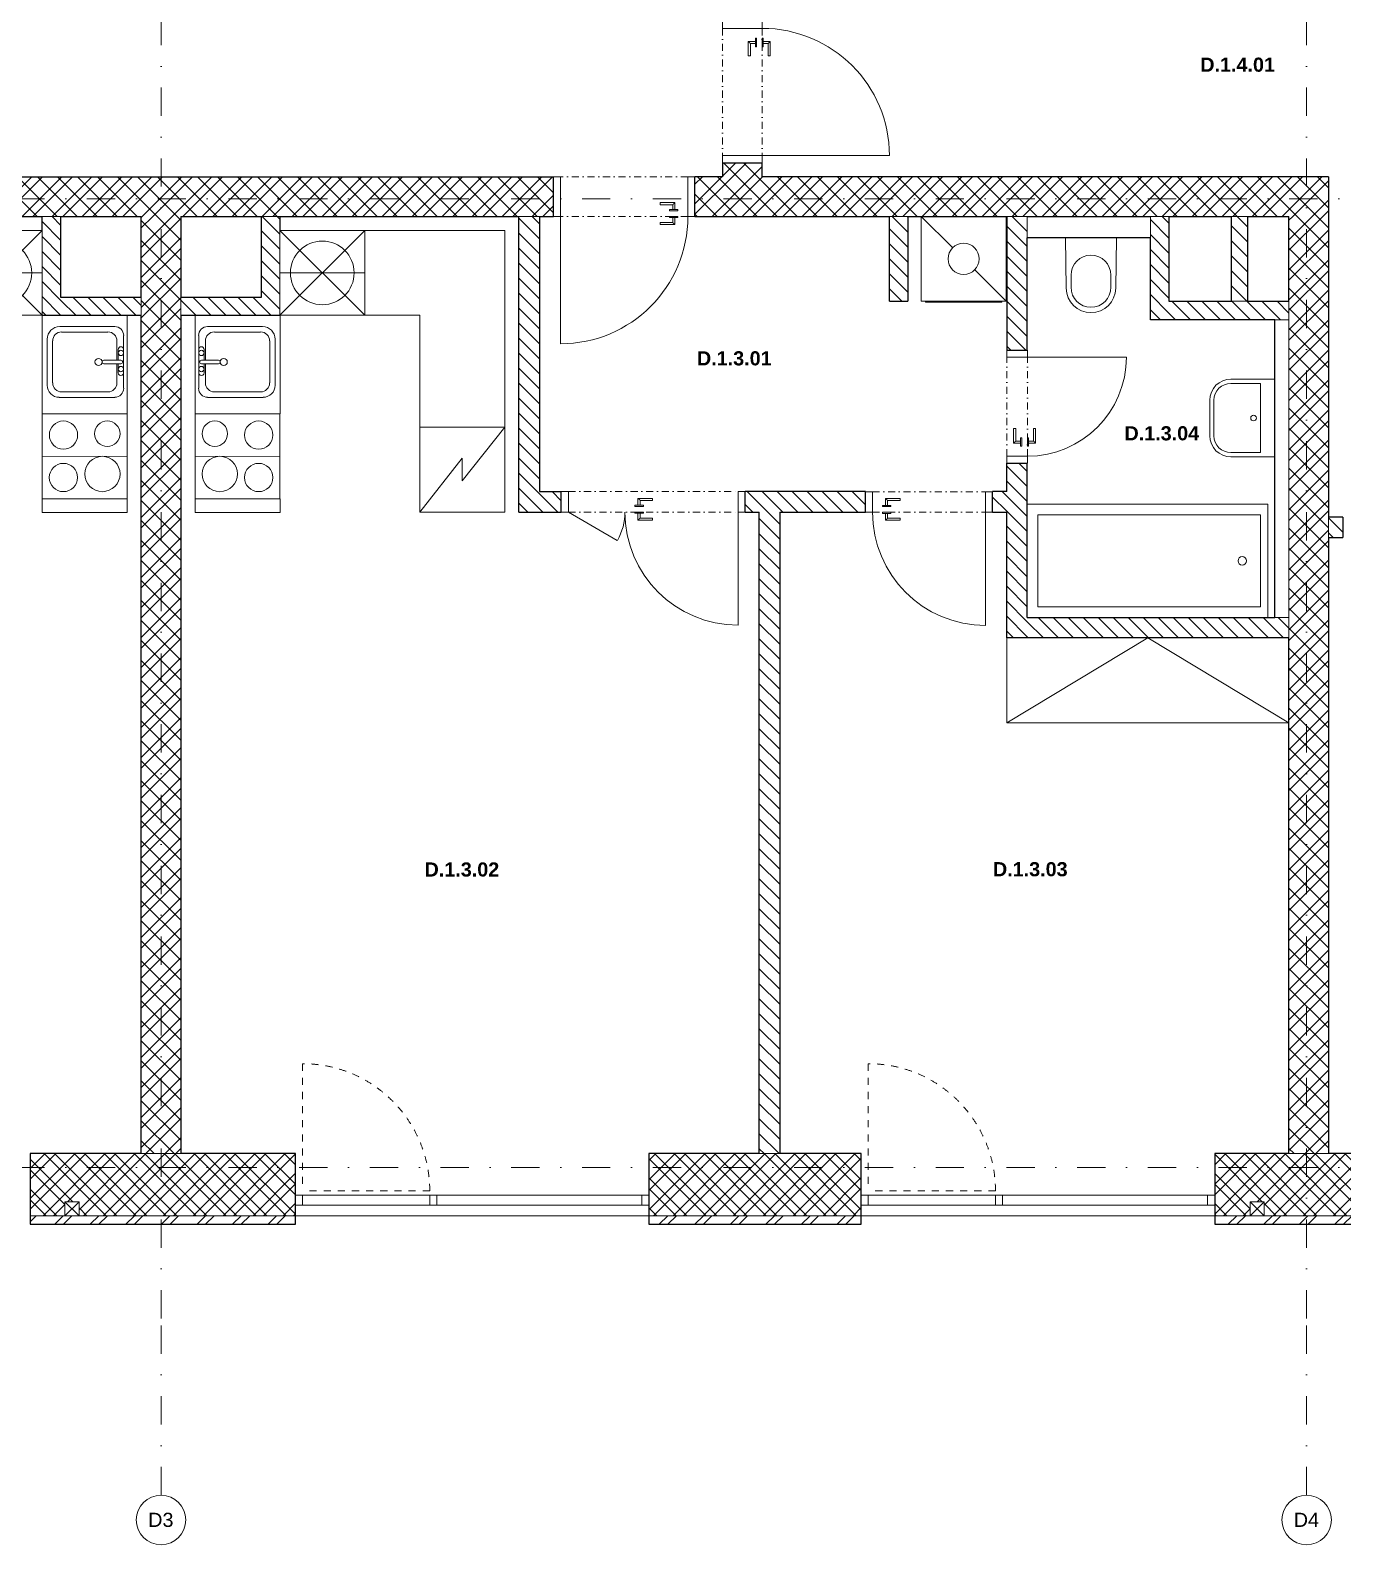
# Model space of a CAD drawing. Header units: millimetres. Extents: x -8379 to 24704, y 54514 to 72403.
# Drawn here: x 7323 to 16603, y 54514 to 65221 of the extents above; entities that cross this region are included whole.
import ezdxf

# ---------------------------------------------------------------- set-up
doc = ezdxf.new("R2010")
doc.units = ezdxf.units.MM
for name, pattern in [('HA_Dash_2mm-S1mm', [100, 50, -50]), ('HA_DashDot_10mm-S3mm', [500, 200, -150, 0, -150]), ('HA_DashDot_2_2mm-S0_6mm', [110, 50, -30, 0, -30])]:
    doc.linetypes.add(name, pattern=pattern)
for name, color, linetype, lineweight in [('A-AREA-____-IDEN', 252, 'Continuous', 9), ('A-DOOR-____-MCUT', 252, 'HA_DashDot_2_2mm-S0_6mm', 9), ('A-DOOR-____-OTLN', 252, 'Continuous', 9), ('A-DOOR-FRAM-MCUT', 252, 'Continuous', 9), ('A-FLOR-____-OTLN', 252, 'Continuous', 9), ('A-GENM-____-OTLN', 252, 'Continuous', 9), ('A-GLAZ-CURT-MCUT', 252, 'Continuous', 5), ('A-GLAZ-CURT-OTLN', 252, 'Continuous', 5), ('A-GLAZ-CWMG-MCUT', 252, 'Continuous', 5), ('A-GLAZ-CWMG-OTLN', 252, 'Continuous', 5), ('A-WALL-____-MCUT', 252, 'Continuous', 25), ('A-WALL-____-PATT', 252, 'Continuous', 25), ('E-ELEC-FIXT-OTLN', 252, 'Continuous', 9), ('I-FURN-____-OTLN', 252, 'Continuous', 9), ('I-WALL-____-MCUT', 252, 'Continuous', 25), ('M-HVAC-DUCT-OTLN', 252, 'Continuous', 9), ('P-SANR-FIXT-OTLN', 252, 'Continuous', 9), ('Q-CASE-____-OTLN', 252, 'Continuous', 9), ('Q-SPCQ-____-OTLN', 252, 'Continuous', 9), ('S-GRID-____-IDEN', 252, 'Continuous', 9), ('S-GRID-____-OTLN', 252, 'Continuous', 5)]:
    doc.layers.add(name, color=color, linetype=linetype, lineweight=lineweight)
doc.styles.add('Arial', font='arial.ttf', dxfattribs={"height": 100})
doc.styles.add('Arial_B', font='arialbd.ttf', dxfattribs={"height": 100})
pattern_1 = [(45, (0, 0), (-106.06602, 106.06602), []), (45, (75, 0), (-106.06602, 106.06602), []), (315, (0, 0), (70.71068, 70.71068), [])]
pattern_2 = [(135, (0, 0), (-53.03301, -53.03301), [])]

# ---------------------------------------------------------------- blocks, each defined once
blk = doc.blocks.new('HA_DR_Single_Swing_Solid - In_900x2100-1513856-UDL_1NP-D')
at = {"layer": 'A-DOOR-____-MCUT'}
for p, q in [((-450, 140), (450, 140)), ((-450, -140), (450, -140))]:
    blk.add_line(p, q, dxfattribs=at)
at = {"layer": 'A-DOOR-____-OTLN', "lineweight": 5}
blk.add_line((450, 1040), (450, 140), dxfattribs=at)
at = {"layer": 'A-DOOR-____-OTLN'}
for p, q in [((-380, 148), (-320, 148)), ((-380, 148), (-380, 140)), ((-320, 140), (-380, 140)), ((-358, 197), (-358, 148)), ((-255, 197), (-358, 197)), ((-343, 148), (-343, 182)), ((-343, 182), (-255, 182)), ((-320, 140), (-320, 148)), ((-255, 197), (-255, 182)), ((-380, 100), (-320, 100)), ((-380, 100), (-380, 92)), ((-320, 92), (-380, 92)), ((-358, 92), (-358, 42)), ((-358, 42), (-255, 42)), ((-343, 57), (-343, 92)), ((-255, 57), (-343, 57)), ((-320, 92), (-320, 100)), ((-255, 57), (-255, 42))]:
    blk.add_line(p, q, dxfattribs=at)
at = {"layer": 'A-DOOR-____-OTLN', "lineweight": 5}
blk.add_arc((450, 140), 900, 90, 180, dxfattribs=at)
at = {"layer": 'A-DOOR-____-OTLN'}
for points in [[(-343, 182), (-343, 182), (-343, 183), (-343, 183), (-343, 183), (-344, 184), (-344, 184), (-345, 185), (-345, 185), (-346, 186), (-347, 187), (-347, 187), (-348, 188), (-348, 188), (-349, 189), (-349, 189), (-350, 190), (-350, 190), (-350, 190), (-351, 191), (-351, 191), (-352, 192), (-352, 192), (-353, 193), (-353, 193), (-354, 194), (-354, 194), (-355, 195), (-355, 195), (-356, 196), (-356, 196), (-357, 197), (-357, 197), (-357, 197), (-358, 197), (-358, 197)], [(-358, 42), (-358, 42), (-357, 43), (-357, 43), (-357, 43), (-356, 44), (-356, 44), (-355, 45), (-355, 45), (-354, 46), (-353, 47), (-353, 47), (-352, 48), (-352, 48), (-351, 49), (-351, 49), (-350, 50), (-350, 50), (-350, 50), (-349, 51), (-349, 51), (-348, 52), (-348, 52), (-347, 53), (-347, 53), (-346, 54), (-346, 54), (-345, 55), (-345, 55), (-344, 56), (-344, 56), (-343, 57), (-343, 57), (-343, 57), (-343, 57), (-343, 57)]]:
    blk.add_open_spline(points, degree=3, knots=[0, 0, 0, 0, 0.083333, 0.125, 0.166667, 0.208333, 0.229167, 0.25, 0.291667, 0.333333, 0.354167, 0.375, 0.395833, 0.416667, 0.4375, 0.458333, 0.479167, 0.5, 0.520833, 0.541667, 0.5625, 0.583333, 0.604167, 0.625, 0.645833, 0.666667, 0.6875, 0.708333, 0.75, 0.770833, 0.791667, 0.833333, 0.875, 0.916667, 1, 1, 1, 1], dxfattribs=at)
at = {"layer": 'A-DOOR-FRAM-MCUT'}
for p, q in [((-500, -140), (-500, 140)), ((-500, 140), (-450, 140)), ((-450, 140), (-450, -140)), ((450, 140), (500, 140)), ((450, -140), (450, 140)), ((500, 140), (500, -140)), ((-450, -140), (-500, -140)), ((500, -140), (450, -140))]:
    blk.add_line(p, q, dxfattribs=at)
blk = doc.blocks.new('HA_DR_Double_Swing_Solid - In_1200x2100_800-1517207-UDL_1NP-D')
at = {"layer": 'A-DOOR-____-MCUT'}
for p, q in [((-600, 73), (600, 73)), ((-600, -72), (600, -72))]:
    blk.add_line(p, q, dxfattribs=at)
at = {"layer": 'A-DOOR-____-OTLN'}
for p, q in [((-108, 25), (-108, -24)), ((-5, 25), (-108, 25)), ((-93, -24), (-93, 10)), ((-93, 10), (-5, 10)), ((-5, 25), (-5, 10)), ((-130, -24), (-70, -24)), ((-130, -24), (-130, -32)), ((-70, -32), (-130, -32)), ((-130, -72), (-70, -72)), ((-130, -72), (-130, -80)), ((-70, -80), (-130, -80)), ((-108, -80), (-108, -130)), ((-93, -115), (-93, -80)), ((-70, -32), (-70, -24)), ((-70, -80), (-70, -72)), ((-108, -130), (-5, -130)), ((-5, -115), (-93, -115)), ((-5, -115), (-5, -130))]:
    blk.add_line(p, q, dxfattribs=at)
at = {"layer": 'A-DOOR-____-OTLN', "lineweight": 5}
for p, q in [((-254, -272), (-600, -72)), ((600, -872), (600, -72))]:
    blk.add_line(p, q, dxfattribs=at)
for centre, radius, start, end in [((-600, -72), 400, 330, 0), ((600, -72), 800, 180, 270)]:
    blk.add_arc(centre, radius, start, end, dxfattribs=at)
at = {"layer": 'A-DOOR-____-OTLN'}
for points in [[(-93, 10), (-93, 10), (-93, 10), (-93, 11), (-93, 11), (-94, 11), (-94, 12), (-95, 12), (-95, 13), (-96, 14), (-97, 14), (-97, 15), (-98, 15), (-98, 16), (-99, 16), (-99, 17), (-100, 17), (-100, 18), (-100, 18), (-101, 18), (-101, 19), (-102, 19), (-102, 20), (-103, 20), (-103, 21), (-104, 21), (-104, 22), (-105, 22), (-105, 23), (-106, 23), (-106, 24), (-107, 24), (-107, 24), (-107, 25), (-108, 25), (-108, 25)], [(-108, -130), (-108, -130), (-107, -130), (-107, -129), (-107, -129), (-106, -129), (-106, -128), (-105, -128), (-105, -127), (-104, -126), (-103, -126), (-103, -125), (-102, -125), (-102, -124), (-101, -124), (-101, -123), (-100, -123), (-100, -122), (-100, -122), (-99, -122), (-99, -121), (-98, -121), (-98, -120), (-97, -120), (-97, -119), (-96, -119), (-96, -118), (-95, -118), (-95, -117), (-94, -117), (-94, -116), (-93, -116), (-93, -116), (-93, -115), (-93, -115), (-93, -115)]]:
    blk.add_open_spline(points, degree=3, knots=[0, 0, 0, 0, 0.083333, 0.125, 0.166667, 0.208333, 0.229167, 0.25, 0.291667, 0.333333, 0.354167, 0.375, 0.395833, 0.416667, 0.4375, 0.458333, 0.479167, 0.5, 0.520833, 0.541667, 0.5625, 0.583333, 0.604167, 0.625, 0.645833, 0.666667, 0.6875, 0.708333, 0.75, 0.770833, 0.791667, 0.833333, 0.875, 0.916667, 1, 1, 1, 1], dxfattribs=at)
at = {"layer": 'A-DOOR-FRAM-MCUT'}
for p, q in [((-600, 73), (-650, 73)), ((-650, 73), (-650, -72)), ((-600, -72), (-600, 73)), ((650, 73), (600, 73)), ((600, 73), (600, -72)), ((650, -72), (650, 73)), ((-650, -72), (-600, -72)), ((600, -72), (650, -72))]:
    blk.add_line(p, q, dxfattribs=at)
blk = doc.blocks.new('HA_DR_Single_Swing_Solid - In_800x2100-1516474-UDL_1NP-D')
at = {"layer": 'A-DOOR-____-MCUT'}
for p, q in [((-400, 72), (400, 72)), ((-400, -73), (400, -73))]:
    blk.add_line(p, q, dxfattribs=at)
at = {"layer": 'A-DOOR-____-OTLN'}
for p, q in [((-308, 25), (-308, -25)), ((-205, 25), (-308, 25)), ((-293, -25), (-293, 10)), ((-293, 10), (-205, 10)), ((-205, 25), (-205, 10)), ((-330, -25), (-270, -25)), ((-330, -25), (-330, -33)), ((-270, -33), (-330, -33)), ((-330, -73), (-270, -73)), ((-330, -73), (-330, -81)), ((-270, -81), (-330, -81)), ((-308, -81), (-308, -130)), ((-293, -115), (-293, -81)), ((-270, -33), (-270, -25)), ((-270, -81), (-270, -73)), ((-308, -130), (-205, -130)), ((-205, -115), (-293, -115)), ((-205, -115), (-205, -130))]:
    blk.add_line(p, q, dxfattribs=at)
at = {"layer": 'A-DOOR-____-OTLN', "lineweight": 5}
blk.add_line((400, -873), (400, -73), dxfattribs=at)
blk.add_arc((400, -73), 800, 180, 270, dxfattribs=at)
at = {"layer": 'A-DOOR-____-OTLN'}
for points in [[(-293, 10), (-293, 10), (-293, 10), (-293, 11), (-293, 11), (-294, 11), (-294, 12), (-295, 12), (-295, 13), (-296, 14), (-297, 14), (-297, 15), (-298, 15), (-298, 16), (-299, 16), (-299, 17), (-300, 17), (-300, 18), (-300, 18), (-301, 18), (-301, 19), (-302, 19), (-302, 20), (-303, 20), (-303, 21), (-304, 21), (-304, 22), (-305, 22), (-305, 23), (-306, 23), (-306, 24), (-307, 24), (-307, 24), (-307, 25), (-308, 25), (-308, 25)], [(-308, -130), (-308, -130), (-307, -130), (-307, -129), (-307, -129), (-306, -129), (-306, -128), (-305, -128), (-305, -127), (-304, -126), (-303, -126), (-303, -125), (-302, -125), (-302, -124), (-301, -124), (-301, -123), (-300, -123), (-300, -122), (-300, -122), (-299, -122), (-299, -121), (-298, -121), (-298, -120), (-297, -120), (-297, -119), (-296, -119), (-296, -118), (-295, -118), (-295, -117), (-294, -117), (-294, -116), (-293, -116), (-293, -116), (-293, -115), (-293, -115), (-293, -115)]]:
    blk.add_open_spline(points, degree=3, knots=[0, 0, 0, 0, 0.083333, 0.125, 0.166667, 0.208333, 0.229167, 0.25, 0.291667, 0.333333, 0.354167, 0.375, 0.395833, 0.416667, 0.4375, 0.458333, 0.479167, 0.5, 0.520833, 0.541667, 0.5625, 0.583333, 0.604167, 0.625, 0.645833, 0.666667, 0.6875, 0.708333, 0.75, 0.770833, 0.791667, 0.833333, 0.875, 0.916667, 1, 1, 1, 1], dxfattribs=at)
at = {"layer": 'A-DOOR-FRAM-MCUT'}
for p, q in [((-400, 72), (-450, 72)), ((-450, 72), (-450, -73)), ((-400, -73), (-400, 72)), ((450, 72), (400, 72)), ((400, 72), (400, -73)), ((450, -73), (450, 72)), ((-450, -73), (-400, -73)), ((400, -73), (450, -73))]:
    blk.add_line(p, q, dxfattribs=at)
blk = doc.blocks.new('HA_DR_Single_Swing_Solid - In_700x2100-1516377-UDL_1NP-D')
at = {"layer": 'A-DOOR-____-MCUT'}
for p, q in [((-350, 72), (350, 72)), ((-350, -73), (350, -73))]:
    blk.add_line(p, q, dxfattribs=at)
at = {"layer": 'A-DOOR-____-OTLN'}
for p, q in [((-258, 25), (-258, -25)), ((-155, 25), (-258, 25)), ((-243, -25), (-243, 10)), ((-243, 10), (-155, 10)), ((-155, 25), (-155, 10)), ((-280, -25), (-220, -25)), ((-280, -25), (-280, -33)), ((-220, -33), (-280, -33)), ((-280, -73), (-220, -73)), ((-280, -73), (-280, -81)), ((-220, -81), (-280, -81)), ((-258, -81), (-258, -130)), ((-243, -115), (-243, -81)), ((-220, -33), (-220, -25)), ((-220, -81), (-220, -73)), ((-258, -130), (-155, -130)), ((-155, -115), (-243, -115)), ((-155, -115), (-155, -130))]:
    blk.add_line(p, q, dxfattribs=at)
at = {"layer": 'A-DOOR-____-OTLN', "lineweight": 5}
blk.add_line((350, -773), (350, -73), dxfattribs=at)
blk.add_arc((350, -73), 700, 180, 270, dxfattribs=at)
at = {"layer": 'A-DOOR-____-OTLN'}
for points in [[(-243, 10), (-243, 10), (-243, 10), (-243, 11), (-243, 11), (-244, 11), (-244, 12), (-245, 12), (-245, 13), (-246, 14), (-247, 14), (-247, 15), (-248, 15), (-248, 16), (-249, 16), (-249, 17), (-250, 17), (-250, 18), (-250, 18), (-251, 18), (-251, 19), (-252, 19), (-252, 20), (-253, 20), (-253, 21), (-254, 21), (-254, 22), (-255, 22), (-255, 23), (-256, 23), (-256, 24), (-257, 24), (-257, 24), (-257, 25), (-258, 25), (-258, 25)], [(-258, -130), (-258, -130), (-257, -130), (-257, -129), (-257, -129), (-256, -129), (-256, -128), (-255, -128), (-255, -127), (-254, -126), (-253, -126), (-253, -125), (-252, -125), (-252, -124), (-251, -124), (-251, -123), (-250, -123), (-250, -122), (-250, -122), (-249, -122), (-249, -121), (-248, -121), (-248, -120), (-247, -120), (-247, -119), (-246, -119), (-246, -118), (-245, -118), (-245, -117), (-244, -117), (-244, -116), (-243, -116), (-243, -116), (-243, -115), (-243, -115), (-243, -115)]]:
    blk.add_open_spline(points, degree=3, knots=[0, 0, 0, 0, 0.083333, 0.125, 0.166667, 0.208333, 0.229167, 0.25, 0.291667, 0.333333, 0.354167, 0.375, 0.395833, 0.416667, 0.4375, 0.458333, 0.479167, 0.5, 0.520833, 0.541667, 0.5625, 0.583333, 0.604167, 0.625, 0.645833, 0.666667, 0.6875, 0.708333, 0.75, 0.770833, 0.791667, 0.833333, 0.875, 0.916667, 1, 1, 1, 1], dxfattribs=at)
at = {"layer": 'A-DOOR-FRAM-MCUT'}
for p, q in [((-350, 72), (-400, 72)), ((-400, 72), (-400, -73)), ((-350, -73), (-350, 72)), ((400, 72), (350, 72)), ((350, 72), (350, -73)), ((400, -73), (400, 72)), ((-400, -73), (-350, -73)), ((350, -73), (400, -73))]:
    blk.add_line(p, q, dxfattribs=at)
blk = doc.blocks.new('ABMV_Bathtub_Generic - 800x1700-V3-UDL_1NP-D')
at = {"layer": 'P-SANR-FIXT-OTLN'}
for p, q in [((75, 50), (75, 1625)), ((75, 1625), (725, 1625)), ((75, 1625), (725, 1625)), ((75, 50), (75, 1625)), ((725, 1625), (725, 50)), ((725, 1625), (725, 50)), ((800, 1700), (800, 0)), ((800, 1700), (800, 0)), ((800, 0), (0, 0)), ((800, 0), (0, 0)), ((725, 50), (75, 50)), ((725, 50), (75, 50))]:
    blk.add_line(p, q, dxfattribs=at)
blk.add_circle((400, 180), 30, dxfattribs=at)
blk = doc.blocks.new('ABMV_WashBasin_Generic - 550x460-1459494-UDL_1NP-D')
at = {"layer": 'P-SANR-FIXT-OTLN'}
for p, q in [((250, 510), (0, 510)), ((0, 480), (250, 480)), ((-150, 360), (-150, 50)), ((-120, 150), (-120, 360)), ((370, 360), (370, 150)), ((400, 50), (400, 360)), ((370, 150), (-120, 150))]:
    blk.add_line(p, q, dxfattribs=at)
for centre, radius, start, end in [((0, 360), 150, 90, 180), ((0, 360), 120, 90, 180), ((250, 360), 150, 360, 90), ((250, 360), 120, 360, 90), ((125, 200), 20, 90, 270), ((125, 200), 20, 270, 90)]:
    blk.add_arc(centre, radius, start, end, dxfattribs=at)
blk = doc.blocks.new('ABMV_Toilet_WallHung - Default-1458606-UDL_1NP-D')
at = {"layer": 'A-GENM-____-OTLN'}
for p, q in [((-50, 432), (-55, 75)), ((305, 75), (300, 432)), ((-16, 426), (-16, 340)), ((266, 340), (266, 426))]:
    blk.add_line(p, q, dxfattribs=at)
for centre, radius, start, end in [((125, 430), 175, 0.7323, 179.2677), ((125, 426), 141, 0, 180), ((125, 340), 141, 180, 360)]:
    blk.add_arc(centre, radius, start, end, dxfattribs=at)
blk = doc.blocks.new('Kuchyňská_linka_myčka_ADNS - Myčka-1417145-UDL_1NP-D')
at = {"layer": 'Q-SPCQ-____-OTLN'}
for p, q in [((300, 300), (-300, 300)), ((-300, 300), (-300, -300)), ((300, 300), (-300, -300)), ((-300, 300), (300, -300)), ((300, 300), (-300, 300)), ((-300, 300), (-300, 0)), ((300, -300), (300, 300)), ((300, 0), (300, 300)), ((-300, 0), (300, 0)), ((-300, -300), (300, -300))]:
    blk.add_line(p, q, dxfattribs=at)
blk.add_circle((0, 0), 225, dxfattribs=at)
blk = doc.blocks.new('Kuchyňská_linka_sporák_ADNS - 600x600x800-1417149-UDL_1NP-D')
at = {"layer": 'Q-SPCQ-____-OTLN'}
for p, q in [((600, 600), (0, 600)), ((0, 600), (0, 0)), ((600, 600), (0, 600)), ((0, 600), (0, 300)), ((600, 0), (600, 600)), ((600, 300), (600, 600)), ((0, 300), (600, 300)), ((0, 0), (600, 0))]:
    blk.add_line(p, q, dxfattribs=at)
for centre, radius in [((175, 425), 125), ((450, 450), 100), ((140, 140), 90), ((450, 150), 100)]:
    blk.add_circle(centre, radius, dxfattribs=at)
blk = doc.blocks.new('Skříňka se dřezem_ pravoúhlá - 500 x 440mm-1420560-UDL_1NP-D')
at = {"layer": 'P-SANR-FIXT-OTLN'}
for p, q in [((-234, 117), (-234, -271)), ((-234, 117), (-234, -271)), ((202, 180), (-171, 180)), ((202, 180), (-171, 180)), ((3, 133), (-133, 133)), ((92, 180), (-73, 180)), ((-73, 142), (3, 142)), ((3, 161), (3, 40)), ((28, 161), (28, 40)), ((28, 142), (92, 142)), ((164, 133), (28, 133)), ((266, -276), (266, 117)), ((266, -276), (266, 117)), ((-196, 69), (-196, -258)), ((228, -258), (228, 69)), ((-145, -360), (181, -360)), ((-145, -360), (181, -360)), ((-133, -322), (164, -322))]:
    blk.add_line(p, q, dxfattribs=at)
for centre, radius, start, end in [((-171, 117), 63.5, 90, 180), ((-171, 117), 63.5, 90, 180), ((-133, 69), 63.5, 90, 180), ((-73, 161), 19, 90, 270), ((-48, 161), 19, 360, 180), ((-48, 161), 19, 180, 0), ((16, 161), 12.7, 360, 180), ((66, 161), 19, 360, 180), ((66, 161), 19, 180, 360), ((92, 161), 19, 270, 90), ((164, 69), 63.5, 0, 90), ((202, 117), 63.5, 0, 90), ((202, 117), 63.5, 360, 90), ((16, 3), 25.4, 360, 180), ((16, 3), 25.4, 180, 0), ((16, 40), 12.7, 180, 0), ((-145, -271), 88.9, 180, 270), ((-145, -271), 88.9, 180, 270), ((-133, -258), 63.5, 180, 270), ((164, -258), 63.5, 270, 0), ((181, -276), 84.4, 270, 0), ((181, -276), 84.4, 270, 0)]:
    blk.add_arc(centre, radius, start, end, dxfattribs=at)
blk = doc.blocks.new('R_bathroom_washing_machine - 600x600x900-V7-UDL_1NP-D')
at = {"layer": 'E-ELEC-FIXT-OTLN'}
for p, q in [((78, 3), (678, 3)), ((78, -597), (78, 3)), ((78, 3), (300, -219)), ((108, 8), (648, 8)), ((108, 8), (108, 3)), ((648, 3), (648, 8)), ((678, 3), (678, -597)), ((455, -374), (678, -597))]:
    blk.add_line(p, q, dxfattribs=at)
blk.add_circle((378, -297), 110, dxfattribs=at)
blk = doc.blocks.new('NAB_Šatní_skříň_ADNS - 600x2000xšířka-V8-UDL_1NP-D')
at = {"layer": 'I-FURN-____-OTLN'}
for p, q in [((0, 600), (997.5, 0)), ((1995, 600), (0, 600)), ((997.5, 0), (1995, 600)), ((1995, 0), (1995, 600))]:
    blk.add_line(p, q, dxfattribs=at)
blk = doc.blocks.new('Casework 13 - Casework 6-1460787-UDL_1NP-D')
at = {"layer": 'Q-CASE-____-OTLN'}
for p, q in [((5819, 66022), (5819, 64627)), ((6809, 66022), (5819, 66022)), ((6419, 64627), (6419, 65422)), ((6419, 65422), (7409, 65422)), ((7409, 65421), (7409, 64725)), ((8009, 64027), (8009, 65421)), ((7409, 64125), (7409, 64027)), ((5819, 64027), (6419, 64027)), ((7409, 64027), (8009, 64027))]:
    blk.add_line(p, q, dxfattribs=at)
blk = doc.blocks.new('Lednice_Mraznička_ADNS - Lednice 600x600x1800-V5-UDL_1NP-D')
at = {"layer": 'Q-SPCQ-____-OTLN'}
for p, q in [((-300, 300), (300, 300)), ((-300, -300), (-300, 300)), ((80, 0), (-300, 300)), ((300, 300), (300, -300)), ((-80, 0), (80, 0)), ((300, -300), (-80, 0)), ((300, -300), (-300, -300))]:
    blk.add_line(p, q, dxfattribs=at)
blk = doc.blocks.new('Kuchyňská_linka_myčka_ADNS - Myčka-1465438-UDL_1NP-D')
at = {"layer": 'Q-SPCQ-____-OTLN'}
for p, q in [((-300, 300), (300, 300)), ((-300, -300), (-300, 300)), ((300, -300), (-300, 300)), ((-300, -300), (300, 300)), ((300, 300), (300, -300)), ((300, 0), (-300, 0)), ((-300, 0), (-300, -300)), ((300, -300), (300, 0)), ((300, -300), (-300, -300)), ((-300, -300), (300, -300))]:
    blk.add_line(p, q, dxfattribs=at)
blk.add_circle((0, 0), 225, dxfattribs=at)
blk = doc.blocks.new('Kuchyňská_linka_sporák_ADNS - 600x600x800-1420559-UDL_1NP-D')
at = {"layer": 'Q-SPCQ-____-OTLN'}
for p, q in [((0, 0), (600, 0)), ((0, -600), (0, 0)), ((600, 0), (600, -600)), ((600, -300), (0, -300)), ((0, -300), (0, -600)), ((600, -600), (600, -300)), ((600, -600), (0, -600)), ((0, -600), (600, -600))]:
    blk.add_line(p, q, dxfattribs=at)
for centre, radius in [((140, -140), 90), ((450, -150), 100), ((175, -425), 125), ((450, -450), 100)]:
    blk.add_circle(centre, radius, dxfattribs=at)
blk = doc.blocks.new('Skříňka se dřezem_ pravoúhlá - 500 x 440mm-1465439-UDL_1NP-D')
at = {"layer": 'P-SANR-FIXT-OTLN'}
for p, q in [((-145, 360), (181, 360)), ((-145, 360), (181, 360)), ((-133, 322), (164, 322)), ((-234, -117), (-234, 271)), ((-234, -117), (-234, 271)), ((-196, -69), (-196, 258)), ((228, 258), (228, -69)), ((266, 276), (266, -117)), ((266, 276), (266, -117)), ((3, -161), (3, -40)), ((28, -161), (28, -40)), ((202, -180), (-171, -180)), ((202, -180), (-171, -180)), ((3, -133), (-133, -133)), ((-73, -142), (3, -142)), ((92, -180), (-73, -180)), ((164, -133), (28, -133)), ((28, -142), (92, -142))]:
    blk.add_line(p, q, dxfattribs=at)
for centre, radius, start, end in [((-145, 271), 88.9, 90, 180), ((-145, 271), 88.9, 90, 180), ((-133, 258), 63.5, 90, 180), ((164, 258), 63.5, 360, 90), ((181, 276), 84.4, 0, 90), ((181, 276), 84.4, 360, 90), ((16, -3), 25.4, 360, 180), ((-133, -69), 63.5, 180, 270), ((16, -3), 25.4, 180, 0), ((16, -40), 12.7, 360, 180), ((164, -69), 63.5, 270, 360), ((-171, -117), 63.5, 180, 270), ((-171, -117), 63.5, 180, 270), ((-73, -161), 19, 90, 270), ((-48, -161), 19, 360, 180), ((-48, -161), 19, 180, 0), ((16, -161), 12.7, 180, 0), ((66, -161), 19, 0, 180), ((66, -161), 19, 180, 0), ((92, -161), 19, 270, 90), ((202, -117), 63.5, 270, 0), ((202, -117), 63.5, 270, 0)]:
    blk.add_arc(centre, radius, start, end, dxfattribs=at)
blk = doc.blocks.new('Casework 10 - Casework 6-1465429-UDL_1NP-D')
at = {"layer": 'Q-CASE-____-OTLN'}
for p, q in [((10677, 66022), (9688, 66022)), ((10677, 64631), (10677, 66022)), ((8488, 65421), (8488, 64027)), ((9088, 65422), (10077, 65422)), ((9088, 64725), (9088, 65421)), ((10077, 65422), (10077, 64631)), ((9088, 64027), (9088, 64125)), ((8488, 64027), (9088, 64027))]:
    blk.add_line(p, q, dxfattribs=at)
blk = doc.blocks.new('HA_GM_Shaft_Rectangle - Default-1538923-UDL_1NP-D')
at = {"layer": 'A-GENM-____-OTLN'}
for p, q in [((0, -570), (0, 0)), ((0, 0), (570, 0)), ((570, 0), (570, -570)), ((570, -570), (0, -570))]:
    blk.add_line(p, q, dxfattribs=at)
blk = doc.blocks.new('HA_GM_Shaft_Rectangle - Default-1538781-UDL_1NP-D')
at = {"layer": 'A-GENM-____-OTLN'}
for p, q in [((0, 570), (0, 0)), ((570, 570), (0, 570)), ((570, 0), (570, 570)), ((0, 0), (570, 0))]:
    blk.add_line(p, q, dxfattribs=at)
blk = doc.blocks.new('Systémový panel - Sklo-1479875-UDL_1NP-D')
at = {"layer": 'A-GLAZ-CURT-MCUT'}
for p, q in [((725, 70), (-725, 70)), ((-725, 70), (-725, 0)), ((-725, 0), (725, 0)), ((725, 0), (725, 70))]:
    blk.add_line(p, q, dxfattribs=at)
blk = doc.blocks.new('Obdélníková příčel - 50x70mm EXT-1479396-UDL_1NP-D')
at = {"layer": 'A-GLAZ-CWMG-MCUT'}
for p, q in [((-50, 0), (0, 0)), ((-50, -70), (-50, 0)), ((0, 0), (0, -70)), ((0, -70), (-50, -70))]:
    blk.add_line(p, q, dxfattribs=at)
blk = doc.blocks.new('Obdélníková příčel - 50x70mm EXT-1479397-UDL_1NP-D')
at = {"layer": 'A-GLAZ-CWMG-MCUT'}
for p, q in [((0, 0), (-50, 0)), ((-50, 0), (-50, -70)), ((0, -70), (0, 0)), ((-50, -70), (0, -70))]:
    blk.add_line(p, q, dxfattribs=at)
blk = doc.blocks.new('ABMV_CW_Single_Swing_Generic - Ex_Glass_SKLOPNE-1529247-UDL_1NP-D')
at = {"layer": 'A-DOOR-____-OTLN', "linetype": 'HA_Dash_2mm-S1mm', "lineweight": 5}
for p in [(-450, -30), (450, -930)]:
    blk.add_line(p, (450, -30), dxfattribs=at)
blk.add_arc((450, -30), 900, 180, 270, dxfattribs=at)
blk = doc.blocks.new('Obdélníková příčel - 50x70mm EXT-1479461-UDL_1NP-D')
at = {"layer": 'A-GLAZ-CWMG-OTLN'}
for p, q in [((9248, 56985), (10148, 56985)), ((9248, 56915), (10148, 56915))]:
    blk.add_line(p, q, dxfattribs=at)
blk = doc.blocks.new('Obdélníková příčel - 50x70mm EXT-1479394-UDL_1NP-D')
at = {"layer": 'A-GLAZ-CWMG-MCUT'}
for p, q in [((-25, 0), (25, 0)), ((-25, -70), (-25, 0)), ((25, 0), (25, -70)), ((25, -70), (-25, -70))]:
    blk.add_line(p, q, dxfattribs=at)
blk = doc.blocks.new('HA_GM_Shaft_Rectangle - Default-1550441-UDL_1NP-D')
at = {"layer": 'A-GENM-____-OTLN'}
for p, q in [((0, 600), (0, 0)), ((850, 600), (0, 600)), ((850, 0), (850, 600)), ((0, 0), (850, 0))]:
    blk.add_line(p, q, dxfattribs=at)
blk = doc.blocks.new('Grid - Radius 3_5mm-353793-UDL_1NP-D')
at = {"layer": 'S-GRID-____-IDEN'}
blk.add_circle((0, 0), 3.5, dxfattribs=at)

msp = doc.modelspace()

# ---------------------------------------------------------------- hatches: boundary and pattern name
at = {"layer": 'A-WALL-____-PATT', "lineweight": 5}
h = msp.add_hatch(dxfattribs=at)
h.set_pattern_fill('FP_2', color=256, style=0, pattern_type=2)
h.set_pattern_definition(pattern_1)
h.paths.add_polyline_path([(12498, 64185), (12498, 64285), (12218, 64285), (12218, 64185), (12480, 64185)])
h.paths.add_polyline_path([(12480, 65285), (12498, 65285), (12498, 68730), (12218, 68730), (12218, 65285)])
h = msp.add_hatch(dxfattribs=at)
h.set_pattern_fill('FP_2', color=256, style=0, pattern_type=2)
h.set_pattern_definition(pattern_1)
h.paths.add_polyline_path([(688, 63905), (4473, 63905), (4473, 64185), (273, 64185), (273, 63905), (573, 63905)])
h.paths.add_polyline_path([(5718, 63905), (11023, 63905), (11023, 64185), (5473, 64185), (5473, 63905), (5573, 63905)])
h.paths.add_polyline_path([(12023, 63905), (16503, 63905), (16503, 64185), (12023, 64185), (12023, 64163)])
h = msp.add_hatch(dxfattribs=at)
h.set_pattern_fill('FP_3', color=256, style=0, pattern_type=2)
h.set_pattern_definition(pattern_2)
h.paths.add_polyline_path([(7538, 63205), (7538, 63905), (7408, 63905), (7408, 63205)])
h = msp.add_hatch(dxfattribs=at)
h.set_pattern_fill('FP_2', color=256, style=0, pattern_type=2)
h.set_pattern_definition(pattern_1)
h.paths.add_polyline_path([(8388, 57280), (8388, 63905), (8108, 63905), (8108, 57280)])
h = msp.add_hatch(dxfattribs=at)
h.set_pattern_fill('FP_3', color=256, style=0, pattern_type=2)
h.set_pattern_definition(pattern_2)
h.paths.add_polyline_path([(9088, 63205), (9088, 63905), (8958, 63905), (8958, 63205)])
h = msp.add_hatch(dxfattribs=at)
h.set_pattern_fill('FP_3', color=256, style=0, pattern_type=2)
h.set_pattern_definition(pattern_2)
h.paths.add_polyline_path([(10923, 61815), (10923, 63905), (10778, 63905), (10778, 61815)])
h = msp.add_hatch(dxfattribs=at)
h.set_pattern_fill('FP_3', color=256, style=0, pattern_type=2)
h.set_pattern_definition(pattern_2)
h.paths.add_polyline_path([(13528, 63305), (13528, 63905), (13398, 63905), (13398, 63305), (13442, 63305)])
h = msp.add_hatch(dxfattribs=at)
h.set_pattern_fill('FP_3', color=256, style=0, pattern_type=2)
h.set_pattern_definition(pattern_2)
h.paths.add_polyline_path([(14228, 60925), (14373, 60925), (14373, 62160), (14228, 62160), (14228, 61406)])
h.paths.add_polyline_path([(14373, 62960), (14373, 63905), (14228, 63905), (14228, 62960)])
h = msp.add_hatch(dxfattribs=at)
h.set_pattern_fill('FP_3', color=256, style=0, pattern_type=2)
h.set_pattern_definition(pattern_2)
h.paths.add_polyline_path([(15373, 63175), (15373, 63905), (15243, 63905), (15243, 63175)])
h = msp.add_hatch(dxfattribs=at)
h.set_pattern_fill('FP_3', color=256, style=0, pattern_type=2)
h.set_pattern_definition(pattern_2)
h.paths.add_polyline_path([(15816, 63305), (15931, 63305), (15931, 63905), (15816, 63905)])
h = msp.add_hatch(dxfattribs=at)
h.set_pattern_fill('FP_2', color=256, style=0, pattern_type=2)
h.set_pattern_definition(pattern_1)
h.paths.add_polyline_path([(16327, 57280), (16503, 57280), (16503, 63905), (16223, 63905), (16223, 57280)])
h = msp.add_hatch(dxfattribs=at)
h.set_pattern_fill('FP_3', color=256, style=0, pattern_type=2)
h.set_pattern_definition(pattern_2)
h.paths.add_polyline_path([(7670, 63205), (8108, 63205), (8108, 63335), (7538, 63335), (7538, 63205)])
h = msp.add_hatch(dxfattribs=at)
h.set_pattern_fill('FP_3', color=256, style=0, pattern_type=2)
h.set_pattern_definition(pattern_2)
h.paths.add_polyline_path([(8958, 63205), (8958, 63335), (8388, 63335), (8388, 63205), (8632, 63205)])
h = msp.add_hatch(dxfattribs=at)
h.set_pattern_fill('FP_3', color=256, style=0, pattern_type=2)
h.set_pattern_definition(pattern_2)
h.paths.add_polyline_path([(16223, 63175), (16223, 63305), (15373, 63305), (15373, 63175), (16123, 63175)])
h = msp.add_hatch(dxfattribs=at)
h.set_pattern_fill('FP_3', color=256, style=0, pattern_type=2)
h.set_pattern_definition(pattern_2)
h.paths.add_polyline_path([(13228, 61815), (13228, 61960), (12378, 61960), (12378, 61815), (13201, 61815)])
h.paths.add_polyline_path([(14128, 61815), (14228, 61815), (14228, 61960), (14128, 61960), (14128, 61957)])
h.paths.add_polyline_path([(11078, 61815), (11078, 61960), (10923, 61960), (10923, 61815)])
h = msp.add_hatch(dxfattribs=at)
h.set_pattern_fill('FP_3', color=256, style=0, pattern_type=2)
h.set_pattern_definition(pattern_2)
h.paths.add_polyline_path([(12623, 57280), (12623, 61815), (12478, 61815), (12478, 57280)])
h = msp.add_hatch(dxfattribs=at)
h.set_pattern_fill('FP_3', color=256, style=0, pattern_type=2)
h.set_pattern_definition(pattern_2)
h.paths.add_polyline_path([(18251, 61635), (19578, 61635), (19578, 61780), (17903, 61780), (17903, 61635)])
h.paths.add_polyline_path([(16503, 61635), (16603, 61635), (16603, 61780), (16503, 61780)])
h = msp.add_hatch(dxfattribs=at)
h.set_pattern_fill('FP_3', color=256, style=0, pattern_type=2)
h.set_pattern_definition(pattern_2)
h.paths.add_polyline_path([(16223, 60925), (16223, 61070), (14373, 61070), (14373, 60925), (14403, 60925)])
h = msp.add_hatch(dxfattribs=at)
h.set_pattern_fill('FP_1', color=256, style=0, pattern_type=2)
h.set_pattern_definition([(45, (0, 0), (-106.066, 106.066), []), (45, (75, 0), (-106.066, 106.066), []), (315, (0, 0), (106.066, 106.066), []), (315, (75, 0), (106.066, 106.066), [])])
h.paths.add_polyline_path([(3323, 56840), (4823, 56840), (4823, 57280), (3323, 57280)])
h.paths.add_polyline_path([(-5202, 56840), (-3802, 56840), (-3802, 57280), (-5742, 57280), (-5742, 56840), (-5302, 56840), (-5302, 56939), (-5202, 56939)])
h.paths.add_polyline_path([(-197, 56840), (-197, 56939), (-97, 56939), (-97, 56840), (823, 56840), (823, 57280), (-1302, 57280), (-1302, 56840)])
h.paths.add_polyline_path([(7568, 56840), (7568, 56939), (7668, 56939), (7668, 56840), (9198, 56840), (9198, 57280), (7323, 57280), (7323, 56840)])
h.paths.add_polyline_path([(20323, 56840), (21698, 56840), (21698, 56939), (21798, 56939), (21798, 57280), (20323, 57280)])
h.paths.add_polyline_path([(15948, 56840), (15948, 56939), (16048, 56939), (16048, 56840), (17823, 56840), (17823, 57280), (15698, 57280), (15698, 56840)])
h.paths.add_polyline_path([(13198, 56840), (13198, 57280), (11698, 57280), (11698, 56840)])
h = msp.add_hatch(dxfattribs=at)
h.set_pattern_fill('FP_4', color=256, style=0, pattern_type=2)
h.set_pattern_definition([(45, (0, 0), (-125.7236, 125.7236), []), (45, (0, 190.5), (-125.7236, 125.7236), [])])
h.paths.add_polyline_path([(-5302, 56780), (-3802, 56780), (-3802, 56840), (-5802, 56840), (-5802, 56780)])
h.paths.add_polyline_path([(4823, 56780), (4823, 56840), (3323, 56840), (3323, 56780)])
h.paths.add_polyline_path([(7668, 56780), (9198, 56780), (9198, 56840), (7323, 56840), (7323, 56780), (7568, 56780)])
h.paths.add_polyline_path([(-1302, 56780), (823, 56780), (823, 56840), (-1302, 56840)])
h.paths.add_polyline_path([(13198, 56780), (13198, 56840), (11698, 56840), (11698, 56780)])
h.paths.add_polyline_path([(17823, 56780), (17823, 56840), (15698, 56840), (15698, 56780), (16327, 56780)])
h.paths.add_polyline_path([(21698, 56780), (22238, 56780), (22238, 56840), (20323, 56840), (20323, 56780)])

# ---------------------------------------------------------------- linework, layer by layer
at = {"layer": 'A-FLOR-____-OTLN'}
for p, q in [((9198, 56840), (11698, 56840)), ((13198, 56840), (15698, 56840))]:
    msp.add_line(p, q, dxfattribs=at)
at = {"layer": 'A-WALL-____-MCUT', "lineweight": 9}
for p, q in [((7408, 63905), (7538, 63905)), ((8958, 63905), (9088, 63905)), ((10778, 63905), (10923, 63905)), ((13398, 63905), (13528, 63905)), ((14228, 63905), (14373, 63905)), ((14373, 63905), (14373, 63755)), ((15243, 63905), (15373, 63905)), ((15243, 63905), (15243, 63755)), ((15816, 63905), (15931, 63905)), ((8108, 63205), (8108, 63335)), ((8388, 63335), (8388, 63205)), ((16223, 63305), (16223, 60925)), ((16223, 63175), (16123, 63175)), ((16503, 61780), (16503, 61635)), ((16123, 61070), (16223, 61070)), ((8108, 57280), (8388, 57280)), ((12478, 57280), (12623, 57280)), ((16223, 57280), (16503, 57280)), ((7323, 56840), (7568, 56840)), ((7668, 56840), (9198, 56840)), ((11698, 56840), (13198, 56840)), ((15698, 56840), (15948, 56840)), ((16048, 56840), (17823, 56840))]:
    msp.add_line(p, q, dxfattribs=at)
at = {"layer": 'A-WALL-____-MCUT'}
for p, q in [((8108, 57280), (7323, 57280)), ((7323, 57280), (7323, 56840)), ((9198, 57280), (8388, 57280)), ((9198, 56840), (9198, 57280)), ((12478, 57280), (11698, 57280)), ((11698, 57280), (11698, 56840)), ((13198, 57280), (12623, 57280)), ((13198, 56840), (13198, 57280)), ((16223, 57280), (15698, 57280)), ((15698, 57280), (15698, 56840)), ((17823, 57280), (16503, 57280))]:
    msp.add_line(p, q, dxfattribs=at)
at = {"layer": 'I-WALL-____-MCUT'}
for p, q in [((12218, 64285), (12218, 64185)), ((12218, 64285), (12498, 64285)), ((12498, 64185), (12498, 64285)), ((5473, 64185), (11023, 64185)), ((11023, 63905), (11023, 64185)), ((12023, 63905), (12023, 64185)), ((12218, 64185), (12023, 64185)), ((16503, 64185), (12498, 64185)), ((16503, 64185), (16503, 61780)), ((5718, 63905), (7408, 63905)), ((7408, 63806), (7408, 63905)), ((7538, 63905), (8108, 63905)), ((7538, 63905), (7538, 63335)), ((8108, 63335), (8108, 63905)), ((8388, 63905), (8958, 63905)), ((8388, 63905), (8388, 63335)), ((8958, 63335), (8958, 63905)), ((9088, 63905), (10778, 63905)), ((9088, 63905), (9088, 63806)), ((10778, 61815), (10778, 63905)), ((10923, 63905), (11023, 63905)), ((10923, 63905), (10923, 61960)), ((12023, 63905), (13398, 63905)), ((13398, 63305), (13398, 63905)), ((13528, 63905), (14228, 63905)), ((13528, 63905), (13528, 63305)), ((14228, 63905), (14228, 62960)), ((14373, 63905), (15243, 63905)), ((15373, 63905), (15816, 63905)), ((15373, 63905), (15373, 63305)), ((15816, 63305), (15816, 63905)), ((15931, 63905), (16223, 63905)), ((15931, 63905), (15931, 63305)), ((16223, 63305), (16223, 63905)), ((14373, 62960), (14373, 63755)), ((15243, 63755), (14373, 63755)), ((15243, 63175), (15243, 63755)), ((7538, 63335), (8108, 63335)), ((8388, 63335), (8958, 63335)), ((13398, 63305), (13528, 63305)), ((15373, 63305), (15816, 63305)), ((15931, 63305), (16223, 63305)), ((7408, 63205), (7408, 63206)), ((8108, 63205), (7408, 63205)), ((8108, 57280), (8108, 63205)), ((8388, 63205), (8388, 57280)), ((9088, 63205), (8388, 63205)), ((9088, 63206), (9088, 63205)), ((16123, 63175), (15243, 63175)), ((16123, 61070), (16123, 63175)), ((14228, 62960), (14373, 62960)), ((14228, 61960), (14228, 62160)), ((14228, 62160), (14373, 62160)), ((14373, 61070), (14373, 62160)), ((10923, 61960), (11078, 61960)), ((11078, 61815), (11078, 61960)), ((12378, 61815), (12378, 61960)), ((13228, 61960), (12378, 61960)), ((13228, 61815), (13228, 61960)), ((14128, 61815), (14128, 61960)), ((14228, 61960), (14128, 61960)), ((10778, 61815), (11078, 61815)), ((12378, 61815), (12478, 61815)), ((12478, 57280), (12478, 61815)), ((12623, 61815), (13228, 61815)), ((12623, 61815), (12623, 57280)), ((14128, 61815), (14228, 61815)), ((14228, 60925), (14228, 61815)), ((16603, 61780), (16503, 61780)), ((16603, 61780), (16603, 61635)), ((16503, 61635), (16503, 57280)), ((16503, 61635), (16603, 61635)), ((14373, 61070), (16123, 61070)), ((16223, 60925), (14228, 60925)), ((16223, 57280), (16223, 60925)), ((7323, 56840), (7323, 56780)), ((7323, 56780), (9198, 56780)), ((9198, 56780), (9198, 56840)), ((11698, 56840), (11698, 56780)), ((11698, 56780), (13198, 56780)), ((13198, 56780), (13198, 56840)), ((15698, 56840), (15698, 56780)), ((15698, 56780), (17823, 56780))]:
    msp.add_line(p, q, dxfattribs=at)
at = {"layer": 'M-HVAC-DUCT-OTLN', "lineweight": 5}
for p, q in [((7568, 56939), (7668, 56839)), ((7568, 56839), (7668, 56939)), ((7568, 56939), (7668, 56939)), ((7568, 56839), (7568, 56939)), ((7668, 56939), (7668, 56839)), ((15948, 56939), (16048, 56839)), ((15948, 56839), (16048, 56939)), ((15948, 56939), (16048, 56939)), ((15948, 56839), (15948, 56939)), ((16048, 56939), (16048, 56839)), ((7668, 56839), (7568, 56839)), ((16048, 56839), (15948, 56839))]:
    msp.add_line(p, q, dxfattribs=at)
at = {"layer": 'S-GRID-____-OTLN', "linetype": 'HA_DashDot_10mm-S3mm', "lineweight": 9}
for p, q in [((8248, 56114), (8248, 70803)), ((16348, 56114), (16348, 70803)), ((-6779, 64030), (23104, 64030)), ((-6779, 57180), (23104, 57180)), ((8248, 54864), (8248, 56114)), ((16348, 54864), (16348, 56114))]:
    msp.add_line(p, q, dxfattribs=at)

# ---------------------------------------------------------------- block references
at = {"layer": 'A-DOOR-____-OTLN'}
for name, p, rotation in [('HA_DR_Single_Swing_Solid - In_900x2100-1513856-UDL_1NP-D', (12358, 64785), 270), ('HA_DR_Single_Swing_Solid - In_900x2100-1513856-UDL_1NP-D', (11523, 64045), 180), ('HA_DR_Single_Swing_Solid - In_700x2100-1516377-UDL_1NP-D', (14301, 62560), 89.99999999999993), ('ABMV_CW_Single_Swing_Generic - Ex_Glass_SKLOPNE-1529247-UDL_1NP-D', (9698, 56985), 180), ('ABMV_CW_Single_Swing_Generic - Ex_Glass_SKLOPNE-1529247-UDL_1NP-D', (13698, 56985), 180)]:
    msp.add_blockref(name, p, dxfattribs=dict(at, rotation=rotation))
for name, p in [('HA_DR_Double_Swing_Solid - In_1200x2100_800-1517207-UDL_1NP-D', (11728, 61887)), ('HA_DR_Single_Swing_Solid - In_800x2100-1516474-UDL_1NP-D', (13678, 61887))]:
    msp.add_blockref(name, p, dxfattribs=at)
at = {"layer": 'A-GENM-____-OTLN', "lineweight": 5}
msp.add_blockref('HA_GM_Shaft_Rectangle - Default-1538923-UDL_1NP-D', (7538, 63905), dxfattribs=at)
at = {"layer": 'A-GENM-____-OTLN', "lineweight": 5, "rotation": 180}
for name, p in [('HA_GM_Shaft_Rectangle - Default-1538781-UDL_1NP-D', (8958, 63905)), ('HA_GM_Shaft_Rectangle - Default-1550441-UDL_1NP-D', (16223, 63905))]:
    msp.add_blockref(name, p, dxfattribs=at)
at = {"layer": 'A-GLAZ-CURT-OTLN', "rotation": 180}
for p in [(10923, 56985), (14923, 56985)]:
    msp.add_blockref('Systémový panel - Sklo-1479875-UDL_1NP-D', p, dxfattribs=at)
at = {"layer": 'A-GLAZ-CWMG-OTLN', "extrusion": (0, 0, -1)}
for name, p in [('Obdélníková příčel - 50x70mm EXT-1479396-UDL_1NP-D', (-9198, 56985)), ('Obdélníková příčel - 50x70mm EXT-1479394-UDL_1NP-D', (-10173, 56985)), ('Obdélníková příčel - 50x70mm EXT-1479396-UDL_1NP-D', (-13198, 56985)), ('Obdélníková příčel - 50x70mm EXT-1479394-UDL_1NP-D', (-14173, 56985))]:
    msp.add_blockref(name, p, dxfattribs=at)
at = {"layer": 'A-GLAZ-CWMG-OTLN'}
for name, p in [('Obdélníková příčel - 50x70mm EXT-1479461-UDL_1NP-D', (0, 0)), ('Obdélníková příčel - 50x70mm EXT-1479397-UDL_1NP-D', (11698, 56985)), ('Obdélníková příčel - 50x70mm EXT-1479461-UDL_1NP-D', (4000, 0)), ('Obdélníková příčel - 50x70mm EXT-1479397-UDL_1NP-D', (15698, 56985))]:
    msp.add_blockref(name, p, dxfattribs=at)
at = {"layer": 'E-ELEC-FIXT-OTLN', "rotation": 180}
msp.add_blockref('R_bathroom_washing_machine - 600x600x900-V7-UDL_1NP-D', (14301, 63308), dxfattribs=at)
at = {"layer": 'I-FURN-____-OTLN', "rotation": 180}
msp.add_blockref('NAB_Šatní_skříň_ADNS - 600x2000xšířka-V8-UDL_1NP-D', (16223, 60925), dxfattribs=at)
at = {"layer": 'P-SANR-FIXT-OTLN'}
for name, p, rotation in [('ABMV_Toilet_WallHung - Default-1458606-UDL_1NP-D', (14948, 63830), 180), ('Skříňka se dřezem_ pravoúhlá - 500 x 440mm-1420560-UDL_1NP-D', (7803, 62892), 270), ('Skříňka se dřezem_ pravoúhlá - 500 x 440mm-1465439-UDL_1NP-D', (8694, 62892), 270), ('ABMV_WashBasin_Generic - 550x460-1459494-UDL_1NP-D', (16173, 62355), 90.00000000000001), ('ABMV_Bathtub_Generic - 800x1700-V3-UDL_1NP-D', (16073, 61070), 90.00000000000024)]:
    msp.add_blockref(name, p, dxfattribs=dict(at, rotation=rotation))
at = {"layer": 'Q-CASE-____-OTLN'}
for name, p in [('Casework 13 - Casework 6-1460787-UDL_1NP-D', (-1, -2216)), ('Casework 10 - Casework 6-1465429-UDL_1NP-D', (1, -2216))]:
    msp.add_blockref(name, p, dxfattribs=at)
at = {"layer": 'Q-SPCQ-____-OTLN'}
msp.add_blockref('Kuchyňská_linka_myčka_ADNS - Myčka-1417145-UDL_1NP-D', (7108, 63506), dxfattribs=at)
for name, p, rotation in [('Kuchyňská_linka_myčka_ADNS - Myčka-1465438-UDL_1NP-D', (9388, 63506), 180), ('Kuchyňská_linka_sporák_ADNS - 600x600x800-1417149-UDL_1NP-D', (8008, 62509), 179.9661661487234), ('Kuchyňská_linka_sporák_ADNS - 600x600x800-1420559-UDL_1NP-D', (8488, 62509), 0.03383385127658225), ('Lednice_Mraznička_ADNS - Lednice 600x600x1800-V5-UDL_1NP-D', (10378, 62115), 90.00000000000006)]:
    msp.add_blockref(name, p, dxfattribs=dict(at, rotation=rotation))
at = {"layer": 'S-GRID-____-IDEN', "xscale": 49.99999999999998, "yscale": 49.99999999999998, "zscale": 49.99999999999998}
for p in [(8248, 54689), (16348, 54689)]:
    msp.add_blockref('Grid - Radius 3_5mm-353793-UDL_1NP-D', p, dxfattribs=at)

# ---------------------------------------------------------------- texts
at = {"layer": 'A-AREA-____-IDEN', "lineweight": 5, "char_height": 100, "width": 653.38, "attachment_point": 1, "style": 'Arial_B'}
for s, insert in [('D.1.4.01', (15596, 65028)), ('D.1.3.01', (12037, 62952)), ('D.1.3.04', (15060, 62422)), ('D.1.3.02', (10111, 59338)), ('D.1.3.03', (14130, 59340))]:
    msp.add_mtext(s, dxfattribs=dict(at, insert=insert))
at = {"layer": 'S-GRID-____-IDEN', "lineweight": 5, "char_height": 100, "width": 220.46, "attachment_point": 1, "style": 'Arial'}
for s, insert in [('D3', (8157, 54740)), ('D4', (16257, 54740))]:
    msp.add_mtext(s, dxfattribs=dict(at, insert=insert))

doc.saveas('drawing.dxf')
